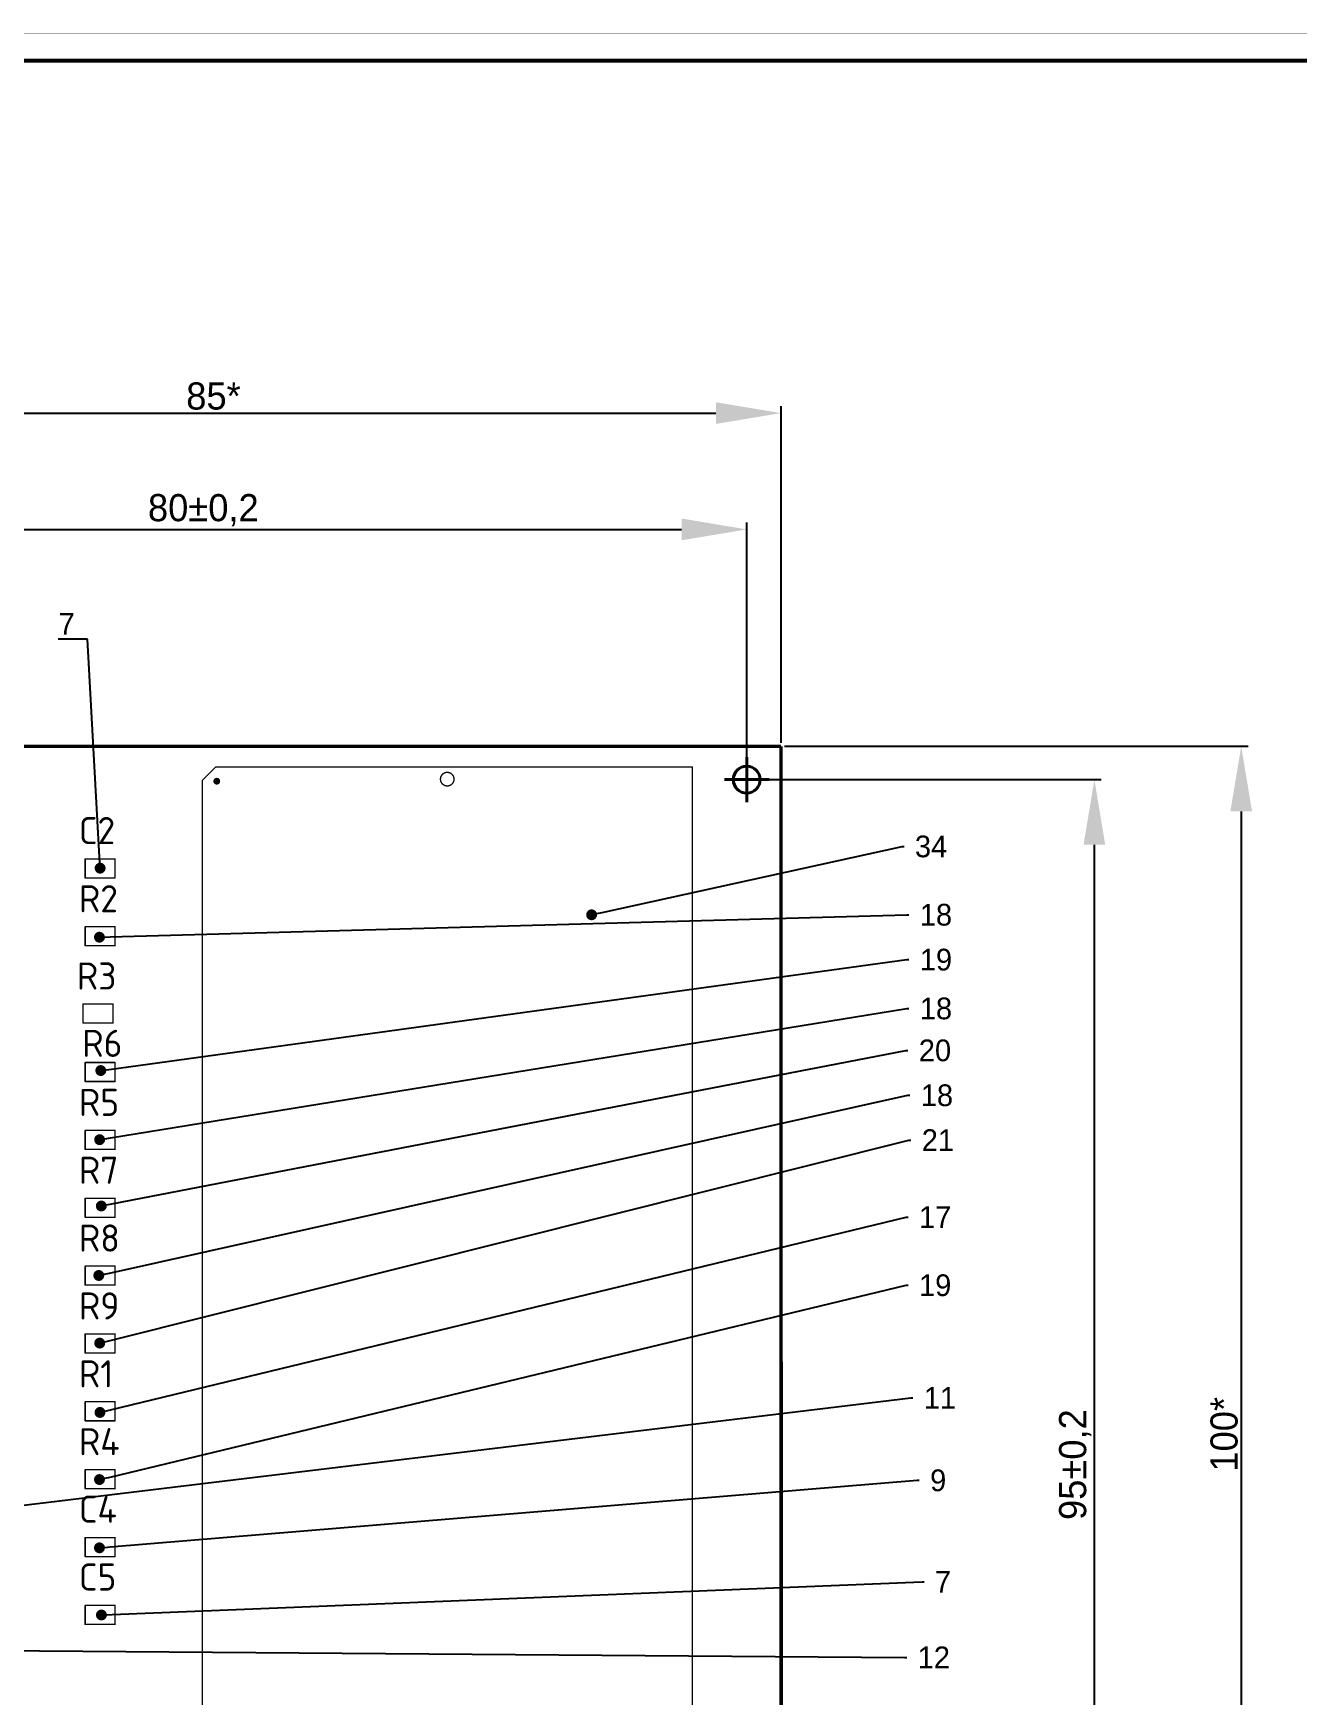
# Model space of a CAD drawing. Header units: millimetres. Extents: x 0 to 841, y 0 to 594.
# Drawn here: x 236 to 468.9, y 287.8 to 594 of the extents above; entities that cross this region are included whole.
import ezdxf
from ezdxf import colors
from ezdxf.entities.mleader import LeaderData, LeaderLine
from ezdxf.math import Vec2, Vec3

# ---------------------------------------------------------------- set-up
doc = ezdxf.new("R2010")
doc.units = ezdxf.units.MM
doc.layers.get('0').update_dxf_attribs({"lineweight": 50})
for name, color, linetype in [('Mechanical13', 56, 'Continuous'), ('Sheet', 255, 'Continuous'), ('маркировка', 38, 'Continuous')]:
    doc.layers.add(name, color=color, linetype=linetype)
doc.layers.add('Отверстия', color=7, linetype='Continuous', lineweight=30)
doc.layers.add('Позиции', color=131, linetype='Continuous', lineweight=40)
doc.styles.add('Gost', font='GOST type B.ttf', dxfattribs={"oblique": 15, "height": 6})
doc.dimstyles.new('ISO-25', dxfattribs={"dimtxt": 2.5, "dimasz": 2.5, "dimexe": 1.25, "dimexo": 0.625, "dimtad": 1, "dimtxsty": 'Standard', "dimcen": 2.5, "dimadec": 0, "dimazin": 0, "dimtfac": 1, "dimtmove": 0, "dimatfit": 3, "dimfxl": 1, "dimarcsym": 0})

# ---------------------------------------------------------------- blocks, each defined once
blk = doc.blocks.new('*D41')
at = {"color": 0, "lineweight": -2, "transparency": 16777216}
for p, q in [((172.65, 457.15), (172.65, 503.91)), ((184.65, 502.66), (355.42, 502.66)), ((367.42, 457.19), (367.42, 503.91))]:
    blk.add_line(p, q, dxfattribs=at)
at = {"color": 0, "lineweight": 90, "transparency": 16777216}
for points in [[(184.65, 504.66), (184.65, 500.66), (172.65, 502.66)], [(355.42, 504.66), (355.42, 500.66), (367.42, 502.66)]]:
    blk.add_solid(points, dxfattribs=at)
at = {"layer": 'Defpoints', "color": 0, "lineweight": 90, "transparency": 16777216}
for p in [(367.42, 502.66), (172.65, 456.53), (367.42, 456.57)]:
    blk.add_point(p, dxfattribs=at)
at = {"color": 0, "lineweight": 40, "transparency": 16777216, "insert": (267.35, 506.2), "char_height": 2.5, "attachment_point": 5}
blk.add_mtext('{\\H2x;80%%P0,2}', dxfattribs=at)
blk = doc.blocks.new('*D42')
at = {"color": 0, "lineweight": -2, "transparency": 16777216}
for p, q in [((166.62, 463.34), (166.62, 525.33)), ((178.62, 524.08), (361.74, 524.08)), ((373.74, 463.34), (373.74, 525.33))]:
    blk.add_line(p, q, dxfattribs=at)
at = {"color": 0, "lineweight": 90, "transparency": 16777216}
for points in [[(178.62, 526.08), (178.62, 522.08), (166.62, 524.08)], [(361.74, 526.08), (361.74, 522.08), (373.74, 524.08)]]:
    blk.add_solid(points, dxfattribs=at)
at = {"layer": 'Defpoints', "color": 0, "lineweight": 90, "transparency": 16777216}
for p in [(373.74, 524.08), (166.62, 462.72), (373.74, 462.72)]:
    blk.add_point(p, dxfattribs=at)
at = {"color": 0, "lineweight": 40, "transparency": 16777216, "insert": (269.22, 527.2), "char_height": 2.5, "attachment_point": 5}
blk.add_mtext('{\\H2x;85*}', dxfattribs=at)
blk = doc.blocks.new('*D43')
at = {"color": 0, "lineweight": -2, "transparency": 16777216}
for p, q in [((368.04, 456.57), (432.68, 456.57)), ((431.43, 233.54), (431.43, 444.57)), ((368, 221.54), (432.68, 221.54))]:
    blk.add_line(p, q, dxfattribs=at)
at = {"color": 0, "lineweight": 90, "transparency": 16777216}
for points in [[(429.43, 444.57), (433.43, 444.57), (431.43, 456.57)], [(429.43, 233.54), (433.43, 233.54), (431.43, 221.54)]]:
    blk.add_solid(points, dxfattribs=at)
at = {"layer": 'Defpoints', "color": 0, "lineweight": 90, "transparency": 16777216}
for p in [(367.42, 456.57), (431.43, 456.57), (367.38, 221.54)]:
    blk.add_point(p, dxfattribs=at)
at = {"color": 0, "lineweight": 40, "transparency": 16777216, "insert": (427.89, 330.4), "char_height": 2.5, "attachment_point": 5, "rotation": 90}
blk.add_mtext('{\\H2x;95%%P0,2}', dxfattribs=at)
blk = doc.blocks.new('*D44')
at = {"color": 0, "lineweight": -2, "transparency": 16777216}
for p, q in [((374.36, 462.72), (459.72, 462.72)), ((458.47, 450.72), (458.47, 227.22)), ((374.38, 215.22), (459.72, 215.22))]:
    blk.add_line(p, q, dxfattribs=at)
at = {"color": 0, "lineweight": 90, "transparency": 16777216}
for points in [[(456.47, 450.72), (460.47, 450.72), (458.47, 462.72)], [(456.47, 227.22), (460.47, 227.22), (458.47, 215.22)]]:
    blk.add_solid(points, dxfattribs=at)
at = {"layer": 'Defpoints', "color": 0, "lineweight": 90, "transparency": 16777216}
for p in [(373.74, 462.72), (373.76, 215.22), (458.47, 215.22)]:
    blk.add_point(p, dxfattribs=at)
at = {"color": 0, "lineweight": 40, "transparency": 16777216, "insert": (455.34, 335.99), "char_height": 2.5, "attachment_point": 5, "rotation": 90}
blk.add_mtext('{\\H2x;100*}', dxfattribs=at)
blk = doc.blocks.new('_Dot')
at = {"color": 0, "linetype": 'ByBlock', "lineweight": -2}
blk.add_line((-0.5, 0), (-1, 0), dxfattribs=at)
at = {"color": 0, "linetype": 'ByBlock', "lineweight": 90, "const_width": 0.5}
blk.add_lwpolyline([(-0.25, 0, 1), (0.25, 0, 1)], format="xyb", close=True, dxfattribs=at)

msp = doc.modelspace()

# ---------------------------------------------------------------- linework, layer by layer
at = {"layer": 'Mechanical13', "lineweight": 40, "const_width": 0.25}
for points in [[(267.139, 456.409), (269.639, 458.909)], [(267.139, 258.659), (267.139, 456.409)], [(269.639, 458.909), (357.389, 458.909)], [(357.389, 258.659), (357.389, 458.909)], [(245.589, 441.967), (251.089, 441.967)], [(245.589, 438.467), (245.589, 441.967)], [(251.089, 438.467), (251.089, 441.967)], [(245.589, 438.467), (251.089, 438.467)], [(245.589, 425.967), (245.589, 429.467)], [(245.589, 429.467), (251.089, 429.467)], [(251.089, 425.967), (251.089, 429.467)], [(245.589, 425.967), (251.089, 425.967)], [(245.207, 411.734), (245.207, 415.234)], [(245.207, 415.234), (250.707, 415.234)], [(250.707, 411.734), (250.707, 415.234)], [(245.207, 411.734), (250.707, 411.734)], [(245.589, 400.967), (245.589, 404.467)], [(245.589, 404.467), (251.089, 404.467)], [(251.089, 400.967), (251.089, 404.467)], [(245.589, 400.967), (251.089, 400.967)], [(245.589, 388.467), (245.589, 391.967)], [(245.589, 391.967), (251.089, 391.967)], [(251.089, 388.467), (251.089, 391.967)], [(245.589, 388.467), (251.089, 388.467)], [(245.589, 375.967), (245.589, 379.467)], [(245.589, 379.467), (251.089, 379.467)], [(251.089, 375.967), (251.089, 379.467)], [(245.589, 375.967), (251.089, 375.967)], [(245.589, 363.467), (245.589, 366.967)], [(245.589, 366.967), (251.089, 366.967)], [(251.089, 363.467), (251.089, 366.967)], [(245.589, 363.467), (251.089, 363.467)], [(245.589, 350.967), (245.589, 354.467)], [(245.589, 354.467), (251.089, 354.467)], [(251.089, 350.967), (251.089, 354.467)], [(245.589, 350.967), (251.089, 350.967)], [(245.589, 338.467), (245.589, 341.967)], [(245.589, 341.967), (251.089, 341.967)], [(251.089, 338.467), (251.089, 341.967)], [(245.589, 338.467), (251.089, 338.467)], [(245.589, 325.967), (245.589, 329.467)], [(245.589, 329.467), (251.089, 329.467)], [(251.089, 325.967), (251.089, 329.467)], [(245.589, 325.967), (251.089, 325.967)], [(245.589, 316.967), (251.089, 316.967)], [(245.589, 313.467), (245.589, 316.967)], [(251.089, 313.467), (251.089, 316.967)], [(245.589, 313.467), (251.089, 313.467)], [(245.589, 304.467), (251.089, 304.467)], [(245.589, 300.967), (245.589, 304.467)], [(251.089, 300.967), (251.089, 304.467)], [(245.589, 300.967), (251.089, 300.967)]]:
    msp.add_lwpolyline(points, dxfattribs=at)
at = {"layer": 'Mechanical13', "lineweight": 40}
for points, const_width in [([(267.077, 456.409, 1), (267.202, 456.409, 1)], 0.125), ([(267.077, 456.409, 1), (267.202, 456.409, 1)], 0.125), ([(269.577, 458.909, 1), (269.702, 458.909, 1)], 0.125), ([(269.577, 458.909, 1), (269.702, 458.909, 1)], 0.125), ([(313.514, 456.659, 1), (311.014, 456.659, 1)], 0.25), ([(310.952, 456.659, 1), (311.077, 456.659, 1)], 0.125), ([(313.452, 456.659, 1), (313.577, 456.659, 1)], 0.125), ([(357.327, 458.909, 1), (357.452, 458.909, 1)], 0.125), ([(357.327, 458.909, 1), (357.452, 458.909, 1)], 0.125), ([(245.527, 441.967, 1), (245.652, 441.967, 1)], 0.125), ([(245.527, 441.967, 1), (245.652, 441.967, 1)], 0.125), ([(251.027, 441.967, 1), (251.152, 441.967, 1)], 0.125), ([(251.027, 441.967, 1), (251.152, 441.967, 1)], 0.125), ([(245.527, 438.467, 1), (245.652, 438.467, 1)], 0.125), ([(245.527, 438.467, 1), (245.652, 438.467, 1)], 0.125), ([(251.027, 438.467, 1), (251.152, 438.467, 1)], 0.125), ([(251.027, 438.467, 1), (251.152, 438.467, 1)], 0.125), ([(245.527, 429.467, 1), (245.652, 429.467, 1)], 0.125), ([(245.527, 429.467, 1), (245.652, 429.467, 1)], 0.125), ([(251.027, 429.467, 1), (251.152, 429.467, 1)], 0.125), ([(251.027, 429.467, 1), (251.152, 429.467, 1)], 0.125), ([(245.527, 425.967, 1), (245.652, 425.967, 1)], 0.125), ([(245.527, 425.967, 1), (245.652, 425.967, 1)], 0.125), ([(251.027, 425.967, 1), (251.152, 425.967, 1)], 0.125), ([(251.027, 425.967, 1), (251.152, 425.967, 1)], 0.125), ([(245.144, 415.234, 1), (245.269, 415.234, 1)], 0.125), ([(245.144, 415.234, 1), (245.269, 415.234, 1)], 0.125), ([(250.644, 415.234, 1), (250.769, 415.234, 1)], 0.125), ([(250.644, 415.234, 1), (250.769, 415.234, 1)], 0.125), ([(245.144, 411.734, 1), (245.269, 411.734, 1)], 0.125), ([(245.144, 411.734, 1), (245.269, 411.734, 1)], 0.125), ([(250.644, 411.734, 1), (250.769, 411.734, 1)], 0.125), ([(250.644, 411.734, 1), (250.769, 411.734, 1)], 0.125), ([(245.527, 404.467, 1), (245.652, 404.467, 1)], 0.125), ([(245.527, 404.467, 1), (245.652, 404.467, 1)], 0.125), ([(251.027, 404.467, 1), (251.152, 404.467, 1)], 0.125), ([(251.027, 404.467, 1), (251.152, 404.467, 1)], 0.125), ([(245.527, 400.967, 1), (245.652, 400.967, 1)], 0.125), ([(245.527, 400.967, 1), (245.652, 400.967, 1)], 0.125), ([(251.027, 400.967, 1), (251.152, 400.967, 1)], 0.125), ([(251.027, 400.967, 1), (251.152, 400.967, 1)], 0.125), ([(245.527, 391.967, 1), (245.652, 391.967, 1)], 0.125), ([(245.527, 391.967, 1), (245.652, 391.967, 1)], 0.125), ([(251.027, 391.967, 1), (251.152, 391.967, 1)], 0.125), ([(251.027, 391.967, 1), (251.152, 391.967, 1)], 0.125), ([(245.527, 388.467, 1), (245.652, 388.467, 1)], 0.125), ([(245.527, 388.467, 1), (245.652, 388.467, 1)], 0.125), ([(251.027, 388.467, 1), (251.152, 388.467, 1)], 0.125), ([(251.027, 388.467, 1), (251.152, 388.467, 1)], 0.125), ([(245.527, 379.467, 1), (245.652, 379.467, 1)], 0.125), ([(245.527, 379.467, 1), (245.652, 379.467, 1)], 0.125), ([(251.027, 379.467, 1), (251.152, 379.467, 1)], 0.125), ([(251.027, 379.467, 1), (251.152, 379.467, 1)], 0.125), ([(245.527, 375.967, 1), (245.652, 375.967, 1)], 0.125), ([(245.527, 375.967, 1), (245.652, 375.967, 1)], 0.125), ([(251.027, 375.967, 1), (251.152, 375.967, 1)], 0.125), ([(251.027, 375.967, 1), (251.152, 375.967, 1)], 0.125), ([(245.527, 366.967, 1), (245.652, 366.967, 1)], 0.125), ([(245.527, 366.967, 1), (245.652, 366.967, 1)], 0.125), ([(251.027, 366.967, 1), (251.152, 366.967, 1)], 0.125), ([(251.027, 366.967, 1), (251.152, 366.967, 1)], 0.125), ([(245.527, 363.467, 1), (245.652, 363.467, 1)], 0.125), ([(245.527, 363.467, 1), (245.652, 363.467, 1)], 0.125), ([(251.027, 363.467, 1), (251.152, 363.467, 1)], 0.125), ([(251.027, 363.467, 1), (251.152, 363.467, 1)], 0.125), ([(245.527, 354.467, 1), (245.652, 354.467, 1)], 0.125), ([(245.527, 354.467, 1), (245.652, 354.467, 1)], 0.125), ([(251.027, 354.467, 1), (251.152, 354.467, 1)], 0.125), ([(251.027, 354.467, 1), (251.152, 354.467, 1)], 0.125), ([(245.527, 350.967, 1), (245.652, 350.967, 1)], 0.125), ([(245.527, 350.967, 1), (245.652, 350.967, 1)], 0.125), ([(251.027, 350.967, 1), (251.152, 350.967, 1)], 0.125), ([(251.027, 350.967, 1), (251.152, 350.967, 1)], 0.125), ([(245.527, 341.967, 1), (245.652, 341.967, 1)], 0.125), ([(245.527, 341.967, 1), (245.652, 341.967, 1)], 0.125), ([(251.027, 341.967, 1), (251.152, 341.967, 1)], 0.125), ([(251.027, 341.967, 1), (251.152, 341.967, 1)], 0.125), ([(245.527, 338.467, 1), (245.652, 338.467, 1)], 0.125), ([(245.527, 338.467, 1), (245.652, 338.467, 1)], 0.125), ([(251.027, 338.467, 1), (251.152, 338.467, 1)], 0.125), ([(251.027, 338.467, 1), (251.152, 338.467, 1)], 0.125), ([(245.527, 329.467, 1), (245.652, 329.467, 1)], 0.125), ([(245.527, 329.467, 1), (245.652, 329.467, 1)], 0.125), ([(251.027, 329.467, 1), (251.152, 329.467, 1)], 0.125), ([(251.027, 329.467, 1), (251.152, 329.467, 1)], 0.125), ([(245.527, 325.967, 1), (245.652, 325.967, 1)], 0.125), ([(245.527, 325.967, 1), (245.652, 325.967, 1)], 0.125), ([(251.027, 325.967, 1), (251.152, 325.967, 1)], 0.125), ([(251.027, 325.967, 1), (251.152, 325.967, 1)], 0.125), ([(245.527, 316.967, 1), (245.652, 316.967, 1)], 0.125), ([(245.527, 316.967, 1), (245.652, 316.967, 1)], 0.125), ([(251.027, 316.967, 1), (251.152, 316.967, 1)], 0.125), ([(251.027, 316.967, 1), (251.152, 316.967, 1)], 0.125), ([(245.527, 313.467, 1), (245.652, 313.467, 1)], 0.125), ([(245.527, 313.467, 1), (245.652, 313.467, 1)], 0.125), ([(251.027, 313.467, 1), (251.152, 313.467, 1)], 0.125), ([(251.027, 313.467, 1), (251.152, 313.467, 1)], 0.125), ([(245.527, 304.467, 1), (245.652, 304.467, 1)], 0.125), ([(245.527, 304.467, 1), (245.652, 304.467, 1)], 0.125), ([(251.027, 304.467, 1), (251.152, 304.467, 1)], 0.125), ([(251.027, 304.467, 1), (251.152, 304.467, 1)], 0.125), ([(245.527, 300.967, 1), (245.652, 300.967, 1)], 0.125), ([(245.527, 300.967, 1), (245.652, 300.967, 1)], 0.125), ([(251.027, 300.967, 1), (251.152, 300.967, 1)], 0.125), ([(251.027, 300.967, 1), (251.152, 300.967, 1)], 0.125)]:
    msp.add_lwpolyline(points, format="xyb", close=True, dxfattribs=dict(at, const_width=const_width))
at = {"layer": 'Sheet', "lineweight": 40}
for points, const_width in [([(0, 594), (840.958, 594), (840.958, 0.042), (0, 0.042), (0, 594)], 0.0991), ([(20, 589), (836, 589)], 0.749)]:
    msp.add_lwpolyline(points, dxfattribs=dict(at, const_width=const_width))
at = {"layer": 'маркировка', "lineweight": 40, "const_width": 0.629}
for points in [[(166.466, 462.717), (373.738, 462.717)], [(373.758, 215.217), (373.738, 462.717)]]:
    msp.add_lwpolyline(points, dxfattribs=at)
at = {"layer": 'маркировка', "lineweight": 40}
for points, const_width in [([(370.496, 462.717, 1), (370.81, 462.717, 1)], 0.314), ([(370.496, 462.717, 1), (370.81, 462.717, 1)], 0.314), ([(270.139, 456.284, 1), (269.514, 456.284, 1)], 0.625), ([(269.983, 456.284, 1), (270.295, 456.284, 1)], 0.312)]:
    msp.add_lwpolyline(points, format="xyb", close=True, dxfattribs=dict(at, const_width=const_width))
at = {"layer": 'Отверстия', "lineweight": 40}
for p, q in [((367.42, 456.568), (367.42, 460.693)), ((367.42, 460.693), (367.42, 456.568)), ((367.42, 456.568), (363.295, 456.568)), ((363.295, 456.568), (367.42, 456.568)), ((367.42, 456.568), (367.42, 452.443)), ((367.42, 452.443), (367.42, 456.568)), ((367.42, 456.568), (371.545, 456.568))]:
    msp.add_line(p, q, dxfattribs=at)
msp.add_circle((367.42, 456.568), 2.475, dxfattribs=at)

# ---------------------------------------------------------------- texts
at = {"layer": 'маркировка', "lineweight": 40, "style": 'Gost'}
for s, p in [('C2', (244.434, 444.694)), ('R2', (244.434, 432.13)), ('R3', (244.051, 417.898)), ('R6', (245.046, 405.5)), ('R5', (244.434, 394.63)), ('R7', (244.434, 382.13)), ('R8', (244.434, 369.63)), ('R9', (244.434, 357.13)), ('R1', (244.434, 344.63)), ('R4', (244.434, 332.13)), ('C4', (244.434, 319.694)), ('C5', (244.434, 307.194))]:
    msp.add_text(s, height=5, dxfattribs=at).set_placement(p)

# ---------------------------------------------------------------- dimensions: what is measured, and where the dimension line sits
at = {"lineweight": 40}
for base, p1, p2, text, picture, middle in [((373.738, 524.079), (166.623, 462.717), (373.738, 462.717), '{\\H2x;85*}', '*D42', (269.217, 524.079)), ((367.42, 502.662), (172.653, 456.529), (367.42, 456.568), '{\\H2x;80%%P0,2}', '*D41', (267.352, 502.662))]:
    dim = msp.add_linear_dim(base=base, p1=p1, p2=p2, text=text, dimstyle='ISO-25', override={"dimasz": 12}, dxfattribs=at)
    dim.commit()
    dim.dimension.update_dxf_attribs({"geometry": picture, "text_midpoint": middle, "dimtype": 160})
for base, p1, p2, text, picture, middle in [((458.469, 215.217), (373.738, 462.717), (373.758, 215.217), '{\\H2x;100*}', '*D44', (458.469, 335.985)), ((431.433, 456.568), (367.376, 221.538), (367.42, 456.568), '{\\H2x;95%%P0,2}', '*D43', (431.433, 330.398))]:
    dim = msp.add_linear_dim(base=base, p1=p1, p2=p2, angle=90, text=text, dimstyle='ISO-25', override={"dimasz": 12}, dxfattribs=at)
    dim.commit()
    dim.dimension.update_dxf_attribs({"geometry": picture, "text_midpoint": middle, "dimtype": 160})

# ---------------------------------------------------------------- leaders
at = {"layer": 'Позиции', "lineweight": 40}
ml = msp.add_multileader_mtext('Standard', dxfattribs=at)
ml.set_content('7', color=256)
ml.set_leader_properties()
ml.set_arrow_properties(name='DOT')
ml.build(insert=Vec2(0, 0))
ml.multileader.update_dxf_attribs({"text_right_attachment_type": 6, "dogleg_length": 0.36, "arrow_head_size": 2})
ctx = ml.context
ctx.base_point, ctx.arrow_head_size, ctx.plane_origin = Vec3(239.014, 485.267), 2, Vec3(246.31, 438.927)
ctx.right_attachment, ctx.text_align_type = 6, 2
notes = []
notes.append((ctx, [(0, (1, 1, 0), (246.041, 482.467), (-1, 0), 0.36, [(0, [(248.343, 440.262)], 0, [])])]))
ctx.mtext.insert, ctx.mtext.alignment, ctx.mtext.flow_direction = Vec3(243.681, 487.267), 3, 5
ml = msp.add_multileader_mtext('Standard', dxfattribs=at)
ml.set_content('34', color=256)
ml.set_leader_properties()
ml.set_arrow_properties(name='DOT')
ml.build(insert=Vec2(0, 0))
ml.multileader.update_dxf_attribs({"text_right_attachment_type": 6, "dogleg_length": 0.36, "arrow_head_size": 2})
ctx = ml.context
ctx.base_point, ctx.arrow_head_size, ctx.plane_origin = Vec3(396.382, 444.271), 2, Vec3(338.846, 431.676)
ctx.right_attachment = 6
notes.append((ctx, [(0, (1, 1, 0), (396.022, 444.271), (1, 0), 0.36, [(0, [(338.846, 431.676)], 0, [])])]))
ctx.mtext.insert, ctx.mtext.flow_direction = Vec3(398.382, 446.271), 5
ml = msp.add_multileader_mtext('Standard', dxfattribs=at)
ml.set_content('18', color=256)
ml.set_leader_properties()
ml.set_arrow_properties(name='DOT')
ml.build(insert=Vec2(0, 0))
ml.multileader.update_dxf_attribs({"text_right_attachment_type": 6, "dogleg_length": 0.36, "arrow_head_size": 2})
ctx = ml.context
ctx.base_point, ctx.arrow_head_size, ctx.plane_origin = Vec3(397.282, 431.688), 2, Vec3(248.337, 427.215)
ctx.right_attachment = 6
notes.append((ctx, [(1, (1, 1, 0), (396.922, 431.688), (1, 0), 0.36, [(0, [(248.218, 427.545)], 0, [])])]))
ctx.mtext.insert, ctx.mtext.flow_direction = Vec3(399.282, 433.688), 5
ml = msp.add_multileader_mtext('Standard', dxfattribs=at)
ml.set_content('19', color=256)
ml.set_leader_properties()
ml.set_arrow_properties(name='DOT')
ml.build(insert=Vec2(0, 0))
ml.multileader.update_dxf_attribs({"text_right_attachment_type": 6, "dogleg_length": 0.36, "arrow_head_size": 2})
ctx = ml.context
ctx.base_point, ctx.arrow_head_size, ctx.plane_origin = Vec3(397.282, 423.419), 2, Vec3(248.95, 401.837)
ctx.right_attachment = 6
notes.append((ctx, [(0, (1, 1, 0), (396.922, 423.419), (1, 0), 0.36, [(0, [(248.466, 402.986)], 0, [])])]))
ctx.mtext.insert, ctx.mtext.flow_direction = Vec3(399.282, 425.419), 5
ml = msp.add_multileader_mtext('Standard', dxfattribs=at)
ml.set_content('18', color=256)
ml.set_leader_properties()
ml.set_arrow_properties(name='DOT')
ml.build(insert=Vec2(0, 0))
ml.multileader.update_dxf_attribs({"text_right_attachment_type": 6, "dogleg_length": 0.36, "arrow_head_size": 2})
ctx = ml.context
ctx.base_point, ctx.arrow_head_size, ctx.plane_origin = Vec3(397.282, 414.432), 2, Vec3(249.428, 390.584)
ctx.right_attachment = 6
notes.append((ctx, [(0, (1, 1, 0), (396.922, 414.432), (1, 0), 0.36, [(0, [(248.253, 390.251)], 0, [])])]))
ctx.mtext.insert, ctx.mtext.flow_direction = Vec3(399.282, 416.432), 5
ml = msp.add_multileader_mtext('Standard', dxfattribs=at)
ml.set_content('20', color=256)
ml.set_leader_properties()
ml.set_arrow_properties(name='DOT')
ml.build(insert=Vec2(0, 0))
ml.multileader.update_dxf_attribs({"text_right_attachment_type": 6, "dogleg_length": 0.36, "arrow_head_size": 2})
ctx = ml.context
ctx.base_point, ctx.arrow_head_size, ctx.plane_origin = Vec3(397.102, 406.702), 2, Vec3(248.559, 378.031)
ctx.right_attachment = 6
notes.append((ctx, [(1, (1, 1, 0), (396.742, 406.702), (1, 0), 0.36, [(0, [(248.559, 378.031)], 0, [])])]))
ctx.mtext.insert, ctx.mtext.flow_direction = Vec3(399.102, 408.702), 5
ml = msp.add_multileader_mtext('Standard', dxfattribs=at)
ml.set_content('18', color=256)
ml.set_leader_properties()
ml.set_arrow_properties(name='DOT')
ml.build(insert=Vec2(0, 0))
ml.multileader.update_dxf_attribs({"text_right_attachment_type": 6, "dogleg_length": 0.36, "arrow_head_size": 2})
ctx = ml.context
ctx.base_point, ctx.arrow_head_size, ctx.plane_origin = Vec3(397.462, 398.434), 2, Vec3(249.061, 364.516)
ctx.right_attachment = 6
notes.append((ctx, [(0, (1, 1, 0), (397.102, 398.434), (1, 0), 0.36, [(0, [(248.099, 365.238)], 0, [])])]))
ctx.mtext.insert, ctx.mtext.flow_direction = Vec3(399.462, 400.434), 5
ml = msp.add_multileader_mtext('Standard', dxfattribs=at)
ml.set_content('21', color=256)
ml.set_leader_properties()
ml.set_arrow_properties(name='DOT')
ml.build(insert=Vec2(0, 0))
ml.multileader.update_dxf_attribs({"text_right_attachment_type": 6, "dogleg_length": 0.36, "arrow_head_size": 2})
ctx = ml.context
ctx.base_point, ctx.arrow_head_size, ctx.plane_origin = Vec3(397.642, 390.165), 2, Vec3(249.171, 352.696)
ctx.right_attachment = 6
notes.append((ctx, [(0, (1, 1, 0), (397.282, 390.165), (1, 0), 0.36, [(0, [(248.268, 352.783)], 0, [])])]))
ctx.mtext.insert, ctx.mtext.flow_direction = Vec3(399.642, 392.165), 5
ml = msp.add_multileader_mtext('Standard', dxfattribs=at)
ml.set_content('17', color=256)
ml.set_leader_properties()
ml.set_arrow_properties(name='DOT')
ml.build(insert=Vec2(0, 0))
ml.multileader.update_dxf_attribs({"text_right_attachment_type": 6, "dogleg_length": 0.36, "arrow_head_size": 2})
ctx = ml.context
ctx.base_point, ctx.arrow_head_size, ctx.plane_origin = Vec3(397.136, 376.004), 2, Vec3(249.146, 339.443)
ctx.right_attachment = 6
notes.append((ctx, [(1, (1, 1, 0), (396.776, 376.004), (1, 0), 0.36, [(0, [(248.313, 340.012)], 0, [])])]))
ctx.mtext.insert, ctx.mtext.flow_direction = Vec3(399.136, 378.004), 5
ml = msp.add_multileader_mtext('Standard', dxfattribs=at)
ml.set_content('19', color=256)
ml.set_leader_properties()
ml.set_arrow_properties(name='DOT')
ml.build(insert=Vec2(0, 0))
ml.multileader.update_dxf_attribs({"text_right_attachment_type": 6, "dogleg_length": 0.36, "arrow_head_size": 2})
ctx = ml.context
ctx.base_point, ctx.arrow_head_size, ctx.plane_origin = Vec3(397.136, 363.441), 2, Vec3(247.879, 401.813)
ctx.right_attachment = 6
notes.append((ctx, [(0, (1, 1, 0), (396.776, 363.441), (1, 0), 0.36, [(1, [(248.22, 327.649)], 0, [])])]))
ctx.mtext.insert, ctx.mtext.flow_direction = Vec3(399.136, 365.441), 5
ml = msp.add_multileader_mtext('Standard', dxfattribs=at)
ml.set_content('11', color=256)
ml.set_leader_properties()
ml.set_arrow_properties(name='DOT')
ml.build(insert=Vec2(0, 0))
ml.multileader.update_dxf_attribs({"text_right_attachment_type": 6, "dogleg_length": 0.36, "arrow_head_size": 2})
ctx = ml.context
ctx.base_point, ctx.arrow_head_size, ctx.plane_origin = Vec3(398.014, 342.699), 2, Vec3(224.09, 320.247)
ctx.right_attachment = 6
notes.append((ctx, [(1, (1, 1, 0), (397.654, 342.699), (1, 0), 0.36, [(0, [(223.288, 321.622)], 0, [])])]))
ctx.mtext.insert, ctx.mtext.flow_direction = Vec3(400.014, 344.699), 5
ml = msp.add_multileader_mtext('Standard', dxfattribs=at)
ml.set_content('9', color=256)
ml.set_leader_properties()
ml.set_arrow_properties(name='DOT')
ml.build(insert=Vec2(0, 0))
ml.multileader.update_dxf_attribs({"text_right_attachment_type": 6, "dogleg_length": 0.36, "arrow_head_size": 2})
ctx = ml.context
ctx.base_point, ctx.arrow_head_size, ctx.plane_origin = Vec3(399.184, 327.508), 2, Vec3(248.828, 313.936)
ctx.right_attachment = 6
notes.append((ctx, [(1, (1, 1, 0), (398.824, 327.508), (1, 0), 0.36, [(0, [(248.22, 315.074)], 0, [])])]))
ctx.mtext.insert, ctx.mtext.flow_direction = Vec3(401.184, 329.508), 5
ml = msp.add_multileader_mtext('Standard', dxfattribs=at)
ml.set_content('7', color=256)
ml.set_leader_properties()
ml.set_arrow_properties(name='DOT')
ml.build(insert=Vec2(0, 0))
ml.multileader.update_dxf_attribs({"text_right_attachment_type": 6, "dogleg_length": 0.36, "arrow_head_size": 2})
ctx = ml.context
ctx.base_point, ctx.arrow_head_size, ctx.plane_origin = Vec3(400.061, 308.811), 2, Vec3(218.971, 307.608)
ctx.right_attachment = 6
notes.append((ctx, [(1, (1, 1, 0), (399.701, 308.811), (1, 0), 0.36, [(1, [(248.583, 302.7)], 0, [])])]))
ctx.mtext.insert, ctx.mtext.flow_direction = Vec3(402.061, 310.811), 5
ml = msp.add_multileader_mtext('Standard', dxfattribs=at)
ml.set_content('12', color=256)
ml.set_leader_properties()
ml.set_arrow_properties(name='DOT')
ml.build(insert=Vec2(0, 0))
ml.multileader.update_dxf_attribs({"text_right_attachment_type": 6, "dogleg_length": 0.36, "arrow_head_size": 2})
ctx = ml.context
ctx.base_point, ctx.arrow_head_size, ctx.plane_origin = Vec3(396.891, 294.9), 2, Vec3(224.551, 297.383)
ctx.right_attachment = 6
notes.append((ctx, [(1, (1, 1, 0), (396.531, 294.9), (1, 0), 0.36, [(0, [(223.32, 296.188)], 0, [])])]))
ctx.mtext.insert, ctx.mtext.flow_direction = Vec3(398.891, 296.9), 5
for ctx, leaders in notes:
    for number, flags, end, landing, length, lines in leaders:
        leader = LeaderData()
        leader.index, (leader.has_last_leader_line, leader.has_dogleg_vector, leader.attachment_direction) = number, flags
        leader.last_leader_point, leader.dogleg_vector, leader.dogleg_length = Vec3(end), Vec3(landing), length
        for number, points, colour, breaks in lines:
            line = LeaderLine()
            line.index, line.vertices, line.color, line.breaks = number, Vec3.list(points), colors.encode_raw_color(colour), breaks
            leader.lines.append(line)
        ctx.leaders.append(leader)

doc.saveas('drawing.dxf')
